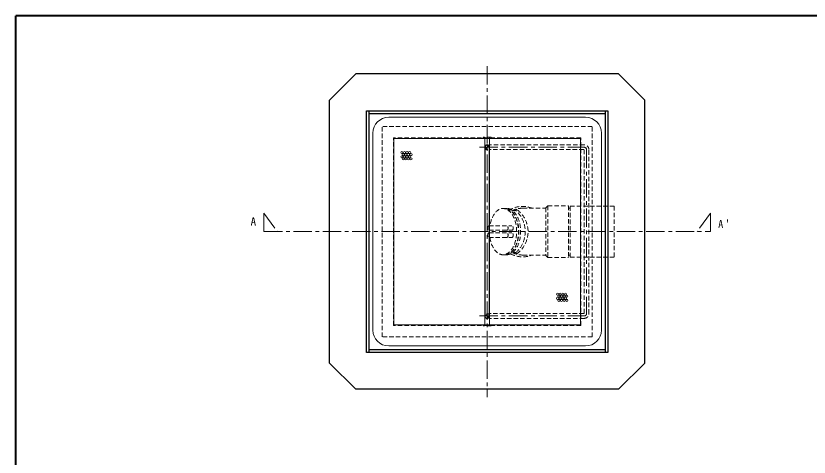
# Model space of a CAD drawing. Units: millimetres, scale not verified. Extents: x -1418 to 1417, y -940 to 1027.
# Drawn here: x -1418 to 93, y 187 to 1027 of the extents above; entities that cross this region are included whole.
import ezdxf
from ezdxf.enums import TextEntityAlignment as Align

# ---------------------------------------------------------------- set-up
doc = ezdxf.new("R2010")
doc.units = ezdxf.units.MM
doc.header["$LTSCALE"] = 7
doc.linetypes.add('CHAIN1', pattern=[8, 5, -1, 1, -1])
doc.linetypes.add('DASHED1', pattern=[1.8, 1.2, -0.6])
doc.layers.add('0-0_ﾚｲﾔ1', color=7, linetype='Continuous', lineweight=18)
doc.styles.add('ＭＳ ゴシック', font='')
doc.styles.get('ＭＳ ゴシック').set_extended_font_data('MS Gothic')

msp = doc.modelspace()

# ---------------------------------------------------------------- linework, layer by layer
at = {"layer": '0-0_ﾚｲﾔ1', "color": 1, "lineweight": 40}
for p in [(-1417.747, -940.315), (1417.253, 1026.685)]:
    msp.add_line(p, (-1417.747, 1026.685), dxfattribs=at)
at = {"layer": '0-0_ﾚｲﾔ1', "color": 4, "linetype": 'CHAIN1', "lineweight": 9}
for p, q in [((-520.247, 931.185), (-520.247, 301.185)), ((-534.747, 776.685), (-335.493, 776.685)), ((-330.993, 772.185), (-330.993, 460.185)), ((-945.247, 651.185), (-920.247, 616.185)), ((-945.247, 651.185), (-945.247, 616.185)), ((-95.247, 651.185), (-120.247, 616.185)), ((-95.247, 616.185), (-95.247, 651.185)), ((-945.247, 616.185), (-95.247, 616.185)), ((-534.747, 455.685), (-335.493, 455.685))]:
    msp.add_line(p, q, dxfattribs=at)
at = {"layer": '0-0_ﾚｲﾔ1', "color": 5, "lineweight": 25}
for p, q in [((-270.247, 916.185), (-770.247, 916.185)), ((-270.247, 916.185), (-220.247, 866.185)), ((-220.247, 366.185), (-220.247, 866.185)), ((-745.247, 386.185), (-745.247, 846.185)), ((-295.247, 846.185), (-295.247, 386.185)), ((-290.247, 846.185), (-290.247, 386.185)), ((-745.247, 841.185), (-295.247, 841.185)), ((-524.747, 776.685), (-524.747, 455.685)), ((-515.747, 455.685), (-515.747, 776.685)), ((-290.247, 386.185), (-750.247, 386.185)), ((-295.247, 391.185), (-745.247, 391.185)), ((-820.247, 366.185), (-770.247, 316.185)), ((-270.247, 316.185), (-220.247, 366.185)), ((-270.247, 316.185), (-770.247, 316.185))]:
    msp.add_line(p, q, dxfattribs=at)
at = {"layer": '0-0_ﾚｲﾔ1'}
for p, q in [((-332.747, 833.685), (-707.747, 833.685)), ((-737.747, 428.685), (-737.747, 803.685)), ((-302.747, 428.685), (-302.747, 803.685)), ((-697.747, 793.685), (-697.747, 438.685)), ((-697.747, 793.685), (-342.747, 793.685)), ((-524.747, 793.685), (-524.747, 776.685)), ((-515.747, 776.685), (-515.747, 793.685)), ((-342.747, 793.685), (-342.747, 438.685)), ((-524.747, 455.685), (-524.747, 438.685)), ((-515.747, 438.685), (-515.747, 455.685)), ((-697.747, 438.685), (-342.747, 438.685)), ((-332.747, 398.685), (-707.747, 398.685))]:
    msp.add_line(p, q, dxfattribs=at)
at = {"layer": '0-0_ﾚｲﾔ1', "linetype": 'DASHED1'}
for p, q in [((-720.247, 416.185), (-720.247, 816.185)), ((-320.247, 816.185), (-720.247, 816.185)), ((-320.247, 416.185), (-320.247, 816.185)), ((-320.247, 416.185), (-720.247, 416.185))]:
    msp.add_line(p, q, dxfattribs=at)
at = {"layer": '0-0_ﾚｲﾔ1', "color": 4, "linetype": 'DASHED1', "lineweight": 9}
for p, q in [((-341.747, 794.685), (-698.747, 794.685)), ((-698.747, 437.685), (-698.747, 794.685)), ((-527.747, 794.685), (-527.747, 795.685)), ((-512.747, 795.685), (-527.747, 795.685)), ((-524.747, 793.685), (-524.747, 795.685)), ((-515.747, 793.685), (-515.747, 795.685)), ((-512.747, 794.685), (-512.747, 795.685)), ((-341.747, 437.685), (-341.747, 794.685)), ((-336.493, 772.185), (-515.747, 772.185)), ((-335.493, 781.185), (-514.747, 781.185)), ((-335.493, 461.185), (-335.493, 771.185)), ((-326.493, 460.185), (-326.493, 772.185)), ((-404.747, 665.185), (-408.247, 661.685)), ((-404.747, 665.185), (-365.247, 665.185)), ((-365.247, 665.185), (-365.247, 567.185)), ((-362.247, 567.685), (-362.247, 664.685)), ((-362.247, 664.685), (-278.247, 664.685)), ((-278.247, 664.685), (-278.247, 567.685)), ((-489.991, 660.185), (-486.573, 660.185)), ((-485.866, 660.185), (-482.448, 660.185)), ((-471.665, 656.185), (-465.585, 656.185)), ((-452.747, 660.685), (-408.247, 660.685)), ((-365.247, 660.91), (-362.247, 660.91)), ((-516.836, 627.185), (-473.046, 627.185)), ((-516.836, 618.685), (-473.046, 618.685)), ((-516.836, 613.685), (-473.046, 613.685)), ((-516.836, 605.185), (-473.046, 605.185)), ((-471.665, 576.185), (-465.585, 576.185)), ((-489.991, 572.185), (-486.573, 572.185)), ((-485.866, 572.185), (-482.448, 572.185)), ((-452.747, 571.685), (-408.247, 571.685)), ((-365.247, 571.46), (-362.247, 571.46)), ((-362.247, 567.685), (-278.247, 567.685)), ((-336.493, 460.185), (-515.747, 460.185)), ((-524.747, 438.685), (-524.747, 436.685)), ((-515.747, 438.685), (-515.747, 436.685)), ((-335.493, 451.185), (-514.747, 451.185)), ((-341.747, 437.685), (-698.747, 437.685)), ((-527.747, 436.685), (-527.747, 437.685)), ((-512.747, 436.685), (-527.747, 436.685)), ((-512.747, 436.685), (-512.747, 437.685))]:
    msp.add_line(p, q, dxfattribs=at)
at = {"layer": '0-0_ﾚｲﾔ1', "color": 5, "lineweight": 25}
for points in [[(-820.247, 366.185), (-820.247, 866.185), (-770.247, 916.185)], [(-750.247, 386.185), (-750.247, 846.185), (-290.247, 846.185)]]:
    msp.add_lwpolyline(points, dxfattribs=at)
at = {"layer": '0-0_ﾚｲﾔ1', "color": 4, "linetype": 'DASHED1', "lineweight": 9}
for points in [[(-404.747, 665.185), (-404.747, 567.185), (-365.247, 567.185)], [(-408.247, 661.685), (-408.247, 570.685), (-404.747, 567.185)]]:
    msp.add_lwpolyline(points, dxfattribs=at)
at = {"layer": '0-0_ﾚｲﾔ1', "color": 4, "lineweight": 9}
for centre in [(-682.833, 766.67), (-682.833, 758.67), (-680.333, 762.67), (-680.333, 754.67), (-677.833, 766.67), (-677.833, 758.67), (-675.333, 762.67), (-675.333, 754.67), (-672.833, 766.67), (-672.833, 758.67), (-670.333, 762.67), (-670.333, 754.67), (-667.833, 766.67), (-667.833, 758.67), (-665.333, 762.67), (-665.333, 754.67), (-386.088, 497.347), (-381.088, 497.347), (-376.088, 497.347), (-371.088, 497.347), (-386.088, 489.347), (-383.588, 493.347), (-383.588, 485.347), (-381.088, 489.347), (-378.588, 493.347), (-378.588, 485.347), (-376.088, 489.347), (-373.588, 493.347), (-373.588, 485.347), (-371.088, 489.347), (-368.588, 493.347), (-368.588, 485.347)]:
    msp.add_circle(centre, 2, dxfattribs=at)
at = {"layer": '0-0_ﾚｲﾔ1'}
for centre, start, end in [((-707.747, 803.685), 90, 180), ((-332.747, 803.685), 0, 90), ((-707.747, 428.685), 180, 270), ((-332.747, 428.685), 270, 0)]:
    msp.add_arc(centre, 30, start, end, dxfattribs=at)
at = {"layer": '0-0_ﾚｲﾔ1', "color": 4, "linetype": 'DASHED1', "lineweight": 9}
for centre, radius, start, end in [((-515.747, 781.185), 9, 180, 270), ((-514.747, 782.185), 1, 180, 270), ((-336.493, 771.185), 1, 0, 90), ((-335.493, 772.185), 9, 0, 90), ((-452.747, 616.185), 48, 67.98463, 118.13462), ((-452.747, 616.185), 44.5, 90, 115.47773), ((-463.792, 656.383), 1.804, 87.10644, 186.30368), ((-501.639, 616.185), 53.851, 312.02999, 47.97001), ((-494.341, 616.185), 51.989, 306.11141, 53.88859), ((-452.747, 616.185), 44.5, 244.52227, 270), ((-463.792, 575.987), 1.804, 173.69632, 272.89356), ((-452.747, 616.185), 48, 241.86538, 292.01537), ((-515.747, 451.185), 9, 90, 180), ((-336.493, 461.185), 1, 270, 0), ((-335.493, 460.185), 9, 270, 0), ((-514.747, 450.185), 1, 90, 180)]:
    msp.add_arc(centre, radius, start, end, dxfattribs=at)
at = {"layer": '0-0_ﾚｲﾔ1', "color": 5, "lineweight": 25}
for centre, start, end in [((-520.247, 776.685), 0, 180), ((-520.247, 455.685), 180, 0)]:
    msp.add_arc(centre, 4.5, start, end, dxfattribs=at)
at = {"layer": '0-0_ﾚｲﾔ1', "linetype": 'DASHED1'}
for centre, start, end in [((-520.247, 776.685), 180, 0), ((-520.247, 455.685), 0, 180)]:
    msp.add_arc(centre, 4.5, start, end, dxfattribs=at)
at = {"layer": '0-0_ﾚｲﾔ1', "color": 4, "linetype": 'CHAIN1', "lineweight": 9}
for centre, start, end in [((-515.747, 781.185), 180, 270), ((-335.493, 772.185), 0, 90), ((-515.747, 451.185), 90, 180), ((-335.493, 460.185), 270, 0)]:
    msp.add_arc(centre, 4.5, start, end, dxfattribs=at)
at = {"layer": '0-0_ﾚｲﾔ1', "color": 4, "linetype": 'DASHED1', "lineweight": 9}
for centre, major_axis, start_param, end_param in [((-489.991, 616.185), (0, 44), 1.82347658, 7.60130138), ((-486.573, 616.185), (0, 44), 3.14159265, 6.28318531), ((-485.866, 616.185), (0, 44), 3.14159265, 6.28318531), ((-482.448, 616.185), (0, 44), 3.14159265, 6.28318531), ((-516.836, 622.935), (0, 4.25), 6.28318531, 9.42477796), ((-482.945, 622.935), (0, 4.25), 3.14159265, 6.28318531), ((-473.046, 622.935), (0, 4.25), 3.14159265, 6.28318531), ((-516.836, 609.435), (0, 4.25), 0, 3.14159265), ((-489.991, 616.185), (0, 44), 1.51394753, 1.62764512), ((-482.945, 609.435), (0, 4.25), 3.14159265, 6.28318531), ((-473.046, 609.435), (0, 4.25), 3.14159265, 6.28318531)]:
    msp.add_ellipse(centre, major_axis=major_axis, ratio=0.588235, start_param=start_param, end_param=end_param, dxfattribs=at)

# ---------------------------------------------------------------- texts
at = {"layer": '0-0_ﾚｲﾔ1', "style": 'ＭＳ ゴシック'}
msp.add_text('A', height=15.4, dxfattribs=at).set_placement((-970.747, 623.185), align=Align.BOTTOM_LEFT)
at = {"layer": '0-0_ﾚｲﾔ1', "insert": (-80.247, 623.185), "char_height": 15.4, "attachment_point": 7, "style": 'ＭＳ ゴシック'}
msp.add_mtext("\\T1.36;\\W0.9;A'", dxfattribs=at)

doc.saveas('drawing.dxf')
